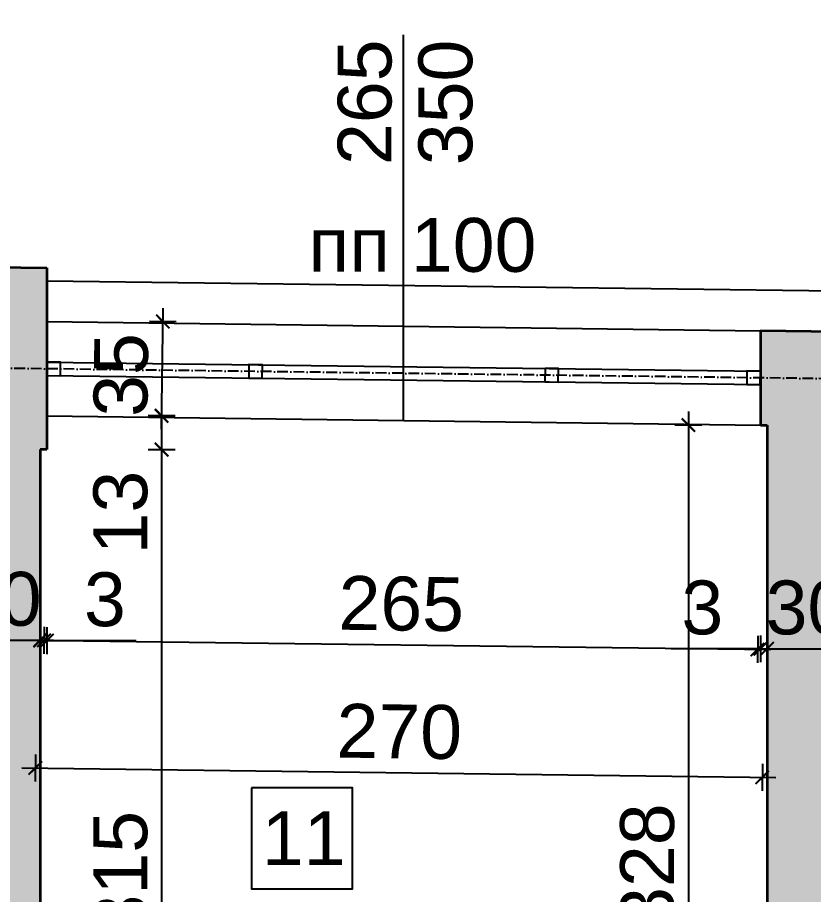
# Model space of a CAD drawing. Header units: inches. Extents: x -72385 to 39588, y -6525 to 66685.
# Drawn here: x -45948.2 to -45652.6, y 16833.6 to 17159.2 of the extents above; entities that cross this region are included whole.
import ezdxf

# ---------------------------------------------------------------- set-up
doc = ezdxf.new("R2010")
doc.units = ezdxf.units.IN
doc.header["$MEASUREMENT"] = 0
doc.linetypes.add('DashDot', pattern=[0.6, 0.4, -0.1, 0, -0.1])
for name, color, linetype, lineweight in [('Изгледни линии', 253, 'Continuous', 25), ('Надписи коти външни', 252, 'Continuous', 25), ('Надписи коти вътрешни', 252, 'Continuous', 25), ('Надписи номера на пом.', 252, 'Continuous', 25), ('Надписи прозорци', 252, 'Continuous', 25), ('Оси', 252, 'DashDot', 25), ('Прозорци', 251, 'Continuous', 25), ('Разрезни линии', 7, 'Continuous', 35), ('Щрих стени', 254, 'Continuous', 25)]:
    doc.layers.add(name, color=color, linetype=linetype, lineweight=lineweight)
doc.styles.add('Arial Regular', font='arial.ttf')
doc.styles.get("Standard").update_dxf_attribs({"font": 'arial.ttf'})
doc.dimstyles.new('Annotative', dxfattribs={"dimscale": 0, "dimtxt": 20, "dimasz": 5, "dimexe": 5, "dimexo": 5, "dimgap": 5, "dimtad": 1, "dimdec": 0, "dimzin": 0, "dimdsep": 46, "dimtxsty": 'Standard', "dimblk": 'ARCHTICK', "dimcen": 5, "dimdle": 5, "dimadec": 0, "dimazin": 0, "dimtfac": 1, "dimtdec": 0, "dimtofl": 0, "dimtmove": 0, "dimatfit": 3, "dimldrblk": 'ARCHTICK', "dimfxl": 5, "dimfxlon": 1, "dimtolj": 1, "dimtzin": 0, "dimarcsym": 1})

# ---------------------------------------------------------------- blocks, each defined once
blk = doc.blocks.new('_ArchTick')
at = {"color": 0, "linetype": 'ByBlock', "const_width": 0.15}
blk.add_lwpolyline([(-0.5, -0.5), (0.5, 0.5)], dxfattribs=at)
blk = doc.blocks.new('*D798')
at = {"layer": 'Defpoints', "color": 0, "ltscale": 50, "transparency": 16777216}
for p in [(-45937.34, 17011.27), (-45672.34, 17007.89), (-45673.4, 16924.55)]:
    blk.add_point(p, dxfattribs=at)
at = {"layer": 'Надписи коти вътрешни', "color": 0, "lineweight": -2, "ltscale": 50, "transparency": 16777216}
for p, q in [((-45938.33, 16932.93), (-45938.46, 16922.93)), ((-45673.33, 16929.55), (-45673.46, 16919.55)), ((-45943.4, 16927.99), (-45668.4, 16924.49))]:
    blk.add_line(p, q, dxfattribs=at)
at = {"layer": 'Надписи коти вътрешни', "color": 0, "lineweight": -2, "ltscale": 50, "transparency": 16777216, "xscale": 5, "yscale": 5, "zscale": 5}
for p, rotation in [((-45938.4, 16927.93), 179.2706286525463), ((-45673.4, 16924.55), 359.2706286525462)]:
    blk.add_blockref('_ArchTick', p, dxfattribs=dict(at, rotation=rotation))
at = {"layer": 'Надписи коти вътрешни', "color": 0, "ltscale": 50, "transparency": 16777216, "insert": (-45805.7, 16941.45), "char_height": 20, "attachment_point": 5, "rotation": 359.2706}
blk.add_mtext('\\A1;265', dxfattribs=at)
blk = doc.blocks.new('*D799')
at = {"layer": 'Defpoints', "color": 0, "ltscale": 50, "transparency": 16777216}
for p in [(-45939.84, 16976.29), (-45937.34, 16976.26), (-45937.34, 16927.82)]:
    blk.add_point(p, dxfattribs=at)
at = {"layer": 'Надписи коти вътрешни', "color": 0, "lineweight": -2, "ltscale": 50, "transparency": 16777216}
for p, q in [((-45939.84, 16932.82), (-45939.84, 16922.82)), ((-45937.34, 16932.82), (-45937.34, 16922.82)), ((-45939.84, 16927.82), (-45944.84, 16927.82)), ((-45937.34, 16927.82), (-45904.24, 16927.82))]:
    blk.add_line(p, q, dxfattribs=at)
at = {"layer": 'Надписи коти вътрешни', "color": 0, "lineweight": -2, "ltscale": 50, "transparency": 16777216, "xscale": 5, "yscale": 5, "zscale": 5}
blk.add_blockref('_ArchTick', (-45939.84, 16927.82), dxfattribs=at)
at = {"layer": 'Надписи коти вътрешни', "color": 0, "lineweight": -2, "ltscale": 50, "transparency": 16777216, "xscale": 5, "yscale": 5, "zscale": 5, "rotation": 180}
blk.add_blockref('_ArchTick', (-45937.34, 16927.82), dxfattribs=at)
at = {"layer": 'Надписи коти вътрешни', "color": 0, "ltscale": 50, "transparency": 16777216, "insert": (-45915.79, 16943.04), "char_height": 20, "attachment_point": 5}
blk.add_mtext('\\A1;3', dxfattribs=at)
blk = doc.blocks.new('*D800')
at = {"layer": 'Defpoints', "color": 0, "ltscale": 50, "transparency": 16777216}
for p in [(-45672.34, 17007.86), (-45669.84, 17007.86), (-45672.34, 16924.79)]:
    blk.add_point(p, dxfattribs=at)
at = {"layer": 'Надписи коти вътрешни', "color": 0, "lineweight": -2, "ltscale": 50, "transparency": 16777216}
for p, q in [((-45672.34, 16929.79), (-45672.34, 16919.79)), ((-45669.84, 16929.79), (-45669.84, 16919.79)), ((-45672.34, 16924.79), (-45705.43, 16924.79)), ((-45669.84, 16924.79), (-45664.84, 16924.79))]:
    blk.add_line(p, q, dxfattribs=at)
at = {"layer": 'Надписи коти вътрешни', "color": 0, "lineweight": -2, "ltscale": 50, "transparency": 16777216, "xscale": 5, "yscale": 5, "zscale": 5}
blk.add_blockref('_ArchTick', (-45672.34, 16924.79), dxfattribs=at)
at = {"layer": 'Надписи коти вътрешни', "color": 0, "lineweight": -2, "ltscale": 50, "transparency": 16777216, "xscale": 5, "yscale": 5, "zscale": 5, "rotation": 180}
blk.add_blockref('_ArchTick', (-45669.84, 16924.79), dxfattribs=at)
at = {"layer": 'Надписи коти вътрешни', "color": 0, "ltscale": 50, "transparency": 16777216, "insert": (-45693.89, 16940.01), "char_height": 20, "attachment_point": 5}
blk.add_mtext('\\A1;3', dxfattribs=at)
blk = doc.blocks.new('*D7723')
at = {"layer": 'Defpoints', "color": 0, "ltscale": 50, "transparency": 16777216}
for p in [(-45937.34, 17011.27), (-45937.34, 16998.76), (-45894.72, 16998.76)]:
    blk.add_point(p, dxfattribs=at)
at = {"layer": 'Надписи коти вътрешни', "color": 0, "lineweight": -2, "ltscale": 50, "transparency": 16777216}
for p, q in [((-45894.72, 17016.27), (-45894.72, 16998.76)), ((-45899.72, 17011.27), (-45889.72, 17011.27)), ((-45899.72, 16998.76), (-45889.72, 16998.76)), ((-45894.72, 16998.76), (-45894.72, 16957))]:
    blk.add_line(p, q, dxfattribs=at)
at = {"layer": 'Надписи коти вътрешни', "color": 0, "lineweight": -2, "ltscale": 50, "transparency": 16777216, "xscale": 5, "yscale": 5, "zscale": 5}
for p, rotation in [((-45894.72, 17011.27), 90), ((-45894.72, 16998.76), 270)]:
    blk.add_blockref('_ArchTick', p, dxfattribs=dict(at, rotation=rotation))
at = {"layer": 'Надписи коти вътрешни', "color": 0, "ltscale": 50, "transparency": 16777216, "insert": (-45909.94, 16975.38), "char_height": 20, "attachment_point": 5, "rotation": 90}
blk.add_mtext('\\A1;13', dxfattribs=at)
blk = doc.blocks.new('*D4470')
at = {"layer": 'Defpoints', "color": 0, "ltscale": 50, "transparency": 16777216}
for p in [(-45939.84, 16998.8), (-45939.84, 16683.77), (-45894.72, 16683.77)]:
    blk.add_point(p, dxfattribs=at)
at = {"layer": 'Надписи коти вътрешни', "color": 0, "lineweight": -2, "ltscale": 50, "transparency": 16777216}
for p, q in [((-45894.72, 17003.8), (-45894.72, 16678.77)), ((-45899.72, 16998.8), (-45889.72, 16998.8)), ((-45899.72, 16683.77), (-45889.72, 16683.77))]:
    blk.add_line(p, q, dxfattribs=at)
at = {"layer": 'Надписи коти вътрешни', "color": 0, "lineweight": -2, "ltscale": 50, "transparency": 16777216, "xscale": 5, "yscale": 5, "zscale": 5}
for p, rotation in [((-45894.72, 16998.8), 90), ((-45894.72, 16683.77), 270)]:
    blk.add_blockref('_ArchTick', p, dxfattribs=dict(at, rotation=rotation))
at = {"layer": 'Надписи коти вътрешни', "color": 0, "ltscale": 50, "transparency": 16777216, "insert": (-45909.94, 16841.28), "char_height": 20, "attachment_point": 5, "rotation": 90}
blk.add_mtext('\\A1;315', dxfattribs=at)
blk = doc.blocks.new('*D812')
at = {"layer": 'Defpoints', "color": 0, "ltscale": 50, "transparency": 16777216}
for p in [(-45669.84, 17007.86), (-45699.05, 16680.33), (-45669.84, 16680.33)]:
    blk.add_point(p, dxfattribs=at)
at = {"layer": 'Надписи коти вътрешни', "color": 0, "lineweight": -2, "ltscale": 50, "transparency": 16777216}
for p, q in [((-45699.05, 17012.86), (-45699.05, 16675.33)), ((-45694.05, 17007.86), (-45704.05, 17007.86)), ((-45694.05, 16680.33), (-45704.05, 16680.33))]:
    blk.add_line(p, q, dxfattribs=at)
at = {"layer": 'Надписи коти вътрешни', "color": 0, "lineweight": -2, "ltscale": 50, "transparency": 16777216, "xscale": 5, "yscale": 5, "zscale": 5}
for p, rotation in [((-45699.05, 17007.86), 90), ((-45699.05, 16680.33), 270)]:
    blk.add_blockref('_ArchTick', p, dxfattribs=dict(at, rotation=rotation))
at = {"layer": 'Надписи коти вътрешни', "color": 0, "ltscale": 50, "transparency": 16777216, "insert": (-45714.27, 16844.1), "char_height": 20, "attachment_point": 5, "rotation": 90}
blk.add_mtext('\\A1;328', dxfattribs=at)
blk = doc.blocks.new('*D1881')
at = {"layer": 'Defpoints', "color": 0, "ltscale": 50, "transparency": 16777216}
for p in [(-45939.96, 17011.3), (-45669.96, 17007.83), (-45671.65, 16877.04)]:
    blk.add_point(p, dxfattribs=at)
at = {"layer": 'Надписи коти вътрешни', "color": 0, "lineweight": -2, "ltscale": 50, "transparency": 16777216}
for p, q in [((-45941.58, 16885.51), (-45941.71, 16875.51)), ((-45946.65, 16880.57), (-45666.65, 16876.97)), ((-45671.58, 16882.04), (-45671.71, 16872.04))]:
    blk.add_line(p, q, dxfattribs=at)
at = {"layer": 'Надписи коти вътрешни', "color": 0, "lineweight": -2, "ltscale": 50, "transparency": 16777216, "xscale": 5, "yscale": 5, "zscale": 5}
for p, rotation in [((-45941.65, 16880.51), 179.2630472167199), ((-45671.65, 16877.04), 359.2630472167199)]:
    blk.add_blockref('_ArchTick', p, dxfattribs=dict(at, rotation=rotation))
at = {"layer": 'Надписи коти вътрешни', "color": 0, "ltscale": 50, "transparency": 16777216, "insert": (-45806.45, 16893.98), "char_height": 20, "attachment_point": 5, "rotation": 359.263}
blk.add_mtext('\\A1;270', dxfattribs=at)
blk = doc.blocks.new('*D5447')
at = {"layer": 'Defpoints', "color": 0, "ltscale": 50, "transparency": 16777216}
for p in [(-45934.63, 17278.75), (-45972.34, 17066.72), (-45937.34, 17066.27)]:
    blk.add_point(p, dxfattribs=at)
at = {"layer": 'Надписи коти външни', "color": 0, "lineweight": -2, "ltscale": 50, "transparency": 16777216}
for p, q in [((-45969.7, 17274.2), (-45969.57, 17284.2)), ((-45934.7, 17273.75), (-45934.57, 17283.75)), ((-45974.63, 17279.26), (-45929.63, 17278.69))]:
    blk.add_line(p, q, dxfattribs=at)
at = {"layer": 'Надписи коти външни', "color": 0, "lineweight": -2, "ltscale": 50, "transparency": 16777216, "xscale": 5, "yscale": 5, "zscale": 5}
for p, rotation in [((-45969.63, 17279.2), 179.2706286525403), ((-45934.63, 17278.75), 359.2706286525403)]:
    blk.add_blockref('_ArchTick', p, dxfattribs=dict(at, rotation=rotation))
at = {"layer": 'Надписи коти външни', "color": 0, "ltscale": 50, "transparency": 16777216, "insert": (-45951.94, 17294.19), "char_height": 20, "attachment_point": 5, "rotation": 359.2706}
blk.add_mtext('\\A1;35', dxfattribs=at)
blk = doc.blocks.new('*D5445')
at = {"layer": 'Defpoints', "color": 0, "ltscale": 50, "transparency": 16777216}
for p in [(-45669.38, 17275.38), (-45937.34, 17046.27), (-45672.34, 17042.89)]:
    blk.add_point(p, dxfattribs=at)
at = {"layer": 'Надписи коти външни', "color": 0, "lineweight": -2, "ltscale": 50, "transparency": 16777216}
for p, q in [((-45934.44, 17273.75), (-45934.31, 17283.75)), ((-45669.44, 17270.38), (-45669.31, 17280.38)), ((-45939.38, 17278.81), (-45664.38, 17275.31))]:
    blk.add_line(p, q, dxfattribs=at)
at = {"layer": 'Надписи коти външни', "color": 0, "lineweight": -2, "ltscale": 50, "transparency": 16777216, "xscale": 5, "yscale": 5, "zscale": 5}
for p, rotation in [((-45934.38, 17278.75), 179.270628652547), ((-45669.38, 17275.38), 359.270628652547)]:
    blk.add_blockref('_ArchTick', p, dxfattribs=dict(at, rotation=rotation))
at = {"layer": 'Надписи коти външни', "color": 0, "ltscale": 50, "transparency": 16777216, "insert": (-45801.68, 17292.27), "char_height": 20, "attachment_point": 5, "rotation": 359.2706}
blk.add_mtext('\\A1;265', dxfattribs=at)
blk = doc.blocks.new('*D5489')
at = {"layer": 'Defpoints', "color": 0, "ltscale": 50, "transparency": 16777216}
for p in [(-45634.38, 17274.96), (-45672.34, 17042.89), (-45637.34, 17042.45)]:
    blk.add_point(p, dxfattribs=at)
at = {"layer": 'Надписи коти външни', "color": 0, "lineweight": -2, "ltscale": 50, "transparency": 16777216}
for p, q in [((-45669.44, 17270.41), (-45669.31, 17280.41)), ((-45634.44, 17269.96), (-45634.31, 17279.96)), ((-45674.38, 17275.47), (-45629.38, 17274.9))]:
    blk.add_line(p, q, dxfattribs=at)
at = {"layer": 'Надписи коти външни', "color": 0, "lineweight": -2, "ltscale": 50, "transparency": 16777216, "xscale": 5, "yscale": 5, "zscale": 5}
for p, rotation in [((-45669.38, 17275.41), 179.2706286525463), ((-45634.38, 17274.96), 359.2706286525462)]:
    blk.add_blockref('_ArchTick', p, dxfattribs=dict(at, rotation=rotation))
at = {"layer": 'Надписи коти външни', "color": 0, "ltscale": 50, "transparency": 16777216, "insert": (-45651.68, 17290.4), "char_height": 20, "attachment_point": 5, "rotation": 359.2706}
blk.add_mtext('\\A1;35', dxfattribs=at)
blk = doc.blocks.new('*D5410')
at = {"layer": 'Defpoints', "color": 0, "ltscale": 50, "transparency": 16777216}
for p in [(-40218.1, 17305.99), (-52317.34, 17127.49), (-40222.34, 16973.51)]:
    blk.add_point(p, dxfattribs=at)
at = {"layer": 'Надписи коти външни', "color": 0, "lineweight": -2, "ltscale": 50, "transparency": 16777216}
for p, q in [((-52313.17, 17454.96), (-52313.04, 17464.96)), ((-52318.1, 17460.03), (-40213.11, 17305.92)), ((-40218.17, 17300.99), (-40218.04, 17310.99))]:
    blk.add_line(p, q, dxfattribs=at)
at = {"layer": 'Надписи коти външни', "color": 0, "lineweight": -2, "ltscale": 50, "transparency": 16777216, "xscale": 5, "yscale": 5, "zscale": 5}
for p, rotation in [((-52313.1, 17459.96), 179.2706286525472), ((-40218.1, 17305.99), 359.2706286525473)]:
    blk.add_blockref('_ArchTick', p, dxfattribs=dict(at, rotation=rotation))
at = {"layer": 'Надписи коти външни', "color": 0, "ltscale": 50, "transparency": 16777216, "insert": (-46265.41, 17398.18), "char_height": 20, "attachment_point": 5, "rotation": 359.2706}
blk.add_mtext('\\A1;12095', dxfattribs=at)
blk = doc.blocks.new('*D7722')
at = {"layer": 'Defpoints', "color": 0, "ltscale": 10, "transparency": 16777216}
for p in [(-45894.27, 17046.31), (-45874.42, 17046.06), (-45874.87, 17011.06)]:
    blk.add_point(p, dxfattribs=at)
at = {"layer": 'Надписи коти вътрешни', "color": 0, "lineweight": -2, "ltscale": 10, "transparency": 16777216}
for p, q in [((-45894.78, 17006.31), (-45894.21, 17051.31)), ((-45889.27, 17046.25), (-45899.27, 17046.37)), ((-45889.72, 17011.25), (-45899.72, 17011.38))]:
    blk.add_line(p, q, dxfattribs=at)
at = {"layer": 'Надписи коти вътрешни', "color": 0, "lineweight": -2, "ltscale": 10, "transparency": 16777216, "xscale": 5, "yscale": 5, "zscale": 5}
for p, rotation in [((-45894.27, 17046.31), 89.27062865254527), ((-45894.72, 17011.31), 269.2706286525453)]:
    blk.add_blockref('_ArchTick', p, dxfattribs=dict(at, rotation=rotation))
at = {"layer": 'Надписи коти вътрешни', "color": 0, "ltscale": 10, "transparency": 16777216, "insert": (-45909.75, 17026.51), "char_height": 20, "attachment_point": 5, "rotation": 89.2706}
blk.add_mtext('\\A1;35', dxfattribs=at)
blk = doc.blocks.new('*D7741')
at = {"layer": 'Defpoints', "color": 0, "ltscale": 10, "transparency": 16777216}
for p in [(-45969.84, 16947.34), (-45939.84, 16947.34), (-45939.84, 16927.99)]:
    blk.add_point(p, dxfattribs=at)
at = {"layer": 'Надписи коти вътрешни', "color": 0, "lineweight": -2, "ltscale": 10, "transparency": 16777216}
for p, q in [((-45969.84, 16932.99), (-45969.84, 16922.99)), ((-45939.84, 16932.99), (-45939.84, 16922.99)), ((-45974.84, 16927.99), (-45934.84, 16927.99))]:
    blk.add_line(p, q, dxfattribs=at)
at = {"layer": 'Надписи коти вътрешни', "color": 0, "lineweight": -2, "ltscale": 10, "transparency": 16777216, "xscale": 5, "yscale": 5, "zscale": 5, "rotation": 180}
blk.add_blockref('_ArchTick', (-45969.84, 16927.99), dxfattribs=at)
at = {"layer": 'Надписи коти вътрешни', "color": 0, "lineweight": -2, "ltscale": 10, "transparency": 16777216, "xscale": 5, "yscale": 5, "zscale": 5}
blk.add_blockref('_ArchTick', (-45939.84, 16927.99), dxfattribs=at)
at = {"layer": 'Надписи коти вътрешни', "color": 0, "ltscale": 10, "transparency": 16777216, "insert": (-45954.84, 16943.21), "char_height": 20, "attachment_point": 5}
blk.add_mtext('\\A1;30', dxfattribs=at)
blk = doc.blocks.new('*D7742')
at = {"layer": 'Defpoints', "color": 0, "ltscale": 10, "transparency": 16777216}
for p in [(-45669.84, 16946.75), (-45639.84, 16946.75), (-45639.84, 16924.79)]:
    blk.add_point(p, dxfattribs=at)
at = {"layer": 'Надписи коти вътрешни', "color": 0, "lineweight": -2, "ltscale": 10, "transparency": 16777216}
for p, q in [((-45669.84, 16929.79), (-45669.84, 16919.79)), ((-45639.84, 16929.79), (-45639.84, 16919.79)), ((-45674.84, 16924.79), (-45634.84, 16924.79))]:
    blk.add_line(p, q, dxfattribs=at)
at = {"layer": 'Надписи коти вътрешни', "color": 0, "lineweight": -2, "ltscale": 10, "transparency": 16777216, "xscale": 5, "yscale": 5, "zscale": 5, "rotation": 180}
blk.add_blockref('_ArchTick', (-45669.84, 16924.79), dxfattribs=at)
at = {"layer": 'Надписи коти вътрешни', "color": 0, "lineweight": -2, "ltscale": 10, "transparency": 16777216, "xscale": 5, "yscale": 5, "zscale": 5}
blk.add_blockref('_ArchTick', (-45639.84, 16924.79), dxfattribs=at)
at = {"layer": 'Надписи коти вътрешни', "color": 0, "ltscale": 10, "transparency": 16777216, "insert": (-45654.84, 16940.01), "char_height": 20, "attachment_point": 5}
blk.add_mtext('\\A1;30', dxfattribs=at)

msp = doc.modelspace()

# ---------------------------------------------------------------- hatches: boundary and pattern name
at = {"layer": 'Щрих стени', "ltscale": 10}
h = msp.add_hatch(color=256, dxfattribs=at)
h.dxf.hatch_style = 1
h.paths.add_polyline_path([(-47139.84, 16991.57), (-47137.34, 16991.54), (-47137.34, 17061.54), (-47202.34, 17062.37), (-47202.34, 16224.8), (-47139.84, 16224.01), (-47139.84, 16429.03), (-47039.84, 16427.75), (-47039.84, 16457.75), (-47139.84, 16459.03)])
h.paths.add_polyline_path([(-46749.84, 16454.06), (-46839.84, 16455.21), (-46839.84, 17022.75), (-46837.34, 17022.72), (-46837.34, 17057.73), (-46872.34, 17058.17), (-46872.34, 17023.17), (-46869.84, 17023.14), (-46869.84, 16455.59), (-46939.84, 16456.48), (-46939.84, 16426.48), (-46749.84, 16424.06)])
h.paths.add_polyline_path([(-46539.84, 17006.43), (-46537.34, 17006.4), (-46537.34, 17073.91), (-46572.34, 17074.35), (-46572.34, 17006.85), (-46569.84, 17006.82), (-46569.84, 16471.77), (-46589.84, 16472.03), (-46589.84, 16452.03), (-46649.84, 16452.79), (-46649.84, 16422.79), (-46539.84, 16421.39)])
h.paths.add_polyline_path([(-46129.84, 16841.2), (-46379.84, 16844.38), (-46379.84, 16419.35), (-46339.84, 16418.84), (-46339.84, 16448.84), (-46349.84, 16448.97), (-46349.84, 16814), (-46159.84, 16811.58), (-46159.84, 16446.55), (-46179.84, 16446.81), (-46179.84, 16416.8), (-46129.84, 16416.17)])
h.paths.add_polyline_path([(-46349.84, 17071.52), (-46379.84, 17071.9), (-46379.84, 17004.4), (-46349.84, 17004.02)])
h.paths.add_polyline_path([(-46129.84, 17068.72), (-46159.84, 17069.1), (-46159.84, 17001.6), (-46129.84, 17001.21)])
h.paths.add_polyline_path([(-45939.84, 16998.8), (-45937.34, 16998.76), (-45937.34, 17066.27), (-45972.34, 17066.72), (-45972.34, 16999.21), (-45969.84, 16999.18), (-45969.84, 16414.13), (-45909.84, 16413.37), (-45909.84, 16443.37), (-45919.84, 16443.5), (-45919.84, 16463.5), (-45939.84, 16463.75), (-45939.84, 16563.76), (-45909.84, 16563.38), (-45909.84, 16578.38), (-45939.84, 16578.76), (-45939.84, 16668.77), (-45804.84, 16667.05), (-45804.84, 16577.04), (-45809.84, 16577.11), (-45809.84, 16562.11), (-45804.84, 16562.04), (-45804.84, 16442.03), (-45809.84, 16442.1), (-45809.84, 16412.09), (-45779.84, 16411.71), (-45779.84, 16441.71), (-45789.84, 16441.84), (-45789.84, 16666.86), (-45779.84, 16666.73), (-45779.84, 16681.73), (-45939.84, 16683.77)])
h.paths.add_polyline_path([(-45549.84, 16438.79), (-45639.84, 16439.93), (-45639.84, 17007.48), (-45637.34, 17007.45), (-45637.34, 17042.45), (-45672.34, 17042.89), (-45672.34, 17007.89), (-45669.84, 17007.86), (-45669.84, 16680.33), (-45679.84, 16680.46), (-45679.84, 16665.46), (-45669.84, 16665.33), (-45669.84, 16440.31), (-45679.84, 16440.44), (-45679.84, 16410.44), (-45549.84, 16408.78)])
h.paths.add_polyline_path([(-45337.34, 17038.63), (-45372.34, 17039.08), (-45372.34, 16969.07), (-45337.34, 16968.62)])
h.paths.add_polyline_path([(-45339.84, 15798.56), (-45319.84, 15798.31), (-45319.84, 15828.31), (-45339.84, 15828.56), (-45339.84, 16186.09), (-45239.84, 16184.82), (-45239.84, 16214.82), (-45339.84, 16216.09), (-45339.84, 16231.1), (-45369.84, 16231.48), (-45369.84, 15846.45), (-45389.84, 15846.7), (-45389.84, 15836.7), (-45449.84, 15837.46), (-45449.84, 15807.46), (-45369.84, 15806.44), (-45369.84, 15736.44), (-45429.84, 15737.2), (-45429.84, 15607.19), (-45369.84, 15606.43), (-45369.84, 15273.9), (-45372.34, 15273.93), (-45372.34, 15203.93), (-45337.34, 15203.48), (-45337.34, 15273.49), (-45339.84, 15273.52)])
h.paths.add_polyline_path([(-45549.84, 15838.74), (-46049.84, 15845.1), (-46049.84, 15815.1), (-45972.34, 15814.11), (-45972.34, 15784.11), (-45937.34, 15783.67), (-45937.34, 15813.67), (-45669.84, 15810.26), (-45669.84, 15272.72), (-45672.34, 15272.75), (-45672.34, 15207.75), (-45637.34, 15207.3), (-45637.34, 15272.31), (-45639.84, 15272.34), (-45639.84, 15809.88), (-45549.84, 15808.74)])
h.paths.add_polyline_path([(-46149.84, 15846.38), (-46649.84, 15852.74), (-46649.84, 15822.74), (-46597.34, 15822.07), (-46597.34, 15792.07), (-46537.34, 15791.3), (-46537.34, 15821.31), (-46149.84, 15816.37)])
h.paths.add_polyline_path([(-46749.84, 15854.01), (-46949.84, 15856.56), (-46949.84, 15826.56), (-46869.84, 15825.54), (-46869.84, 15288), (-46872.34, 15288.03), (-46872.34, 15223.02), (-46837.34, 15222.58), (-46837.34, 15287.58), (-46839.84, 15287.61), (-46839.84, 15825.16), (-46749.84, 15824.01)])
h.paths.add_polyline_path([(-47049.84, 15857.83), (-47119.84, 15858.72), (-47119.84, 15868.73), (-47139.84, 15868.98), (-47139.84, 16064), (-47202.34, 16064.79), (-47202.34, 15849.77), (-47212.34, 15849.9), (-47212.34, 15829.9), (-47202.34, 15829.77), (-47202.34, 15227.22), (-47137.34, 15226.4), (-47137.34, 15296.4), (-47139.84, 15296.43), (-47139.84, 15828.98), (-47049.84, 15827.83)])
h.paths.add_polyline_path([(-46537.34, 15283.76), (-46572.34, 15284.21), (-46572.34, 15219.2), (-46537.34, 15218.76)])
h.paths.add_polyline_path([(-46237.34, 15299.95), (-46272.34, 15300.39), (-46272.34, 15215.38), (-46237.34, 15214.94)])
h.paths.add_polyline_path([(-45937.34, 15276.12), (-45972.34, 15276.57), (-45972.34, 15211.56), (-45937.34, 15211.12)], flags=17)

# ---------------------------------------------------------------- linework, layer by layer
at = {"layer": 'Изгледни линии', "ltscale": 50}
for p, q in [((-41127.34, 17000.03), (-45937.34, 17061.27)), ((-45937.34, 17046.27), (-45672.34, 17042.89)), ((-45937.34, 17011.27), (-45672.34, 17007.89))]:
    msp.add_line(p, q, dxfattribs=at)
at = {"layer": 'Надписи номера на пом.', "ltscale": 50}
msp.add_lwpolyline([(-45861.33, 16873.16), (-45861.33, 16835.66), (-45823.83, 16835.66), (-45823.83, 16873.16)], close=True, dxfattribs=at)
at = {"layer": 'Надписи прозорци', "ltscale": 50}
msp.add_line((-45804.84, 17009.58), (-45804.84, 17152.73), dxfattribs=at)
at = {"layer": 'Оси', "ltscale": 10}
msp.add_line((-39839.84, 16951.14), (-52699.84, 17114.86), dxfattribs=at)
at = {"layer": 'Прозорци', "ltscale": 50}
for p, q in [((-45937.34, 17031.27), (-45672.34, 17027.89)), ((-45937.34, 17026.27), (-45672.34, 17022.89))]:
    msp.add_line(p, q, dxfattribs=at)
for points in [[(-45937.34, 17026.27), (-45932.34, 17026.2), (-45932.27, 17031.2), (-45937.27, 17031.27), (-45937.34, 17026.27)], [(-45862.35, 17025.31), (-45857.35, 17025.25), (-45857.29, 17030.25), (-45862.29, 17030.31), (-45862.35, 17025.31)], [(-45752.39, 17023.91), (-45747.39, 17023.85), (-45747.33, 17028.85), (-45752.32, 17028.91), (-45752.39, 17023.91)], [(-45677.4, 17022.96), (-45672.4, 17022.9), (-45672.34, 17027.9), (-45677.34, 17027.96), (-45677.4, 17022.96)]]:
    msp.add_lwpolyline(points, dxfattribs=at)
at = {"layer": 'Разрезни линии', "ltscale": 50}
for p, q in [((-45972.34, 17066.72), (-45937.34, 17066.27)), ((-45937.34, 17066.27), (-45937.34, 16998.76)), ((-45637.34, 17042.45), (-45672.34, 17042.89)), ((-45672.34, 17042.89), (-45672.34, 17007.89)), ((-45672.34, 17007.89), (-45669.84, 17007.86)), ((-45669.84, 17007.86), (-45669.84, 16680.33)), ((-45939.84, 16998.8), (-45939.84, 16683.77)), ((-45937.34, 16998.76), (-45939.84, 16998.8))]:
    msp.add_line(p, q, dxfattribs=at)

# ---------------------------------------------------------------- texts
at = {"layer": 'Надписи номера на пом.', "ltscale": 100, "insert": (-45932.18, 16864.47), "char_height": 20, "width": 180.4891, "attachment_point": 1, "style": 'Arial Regular'}
msp.add_mtext('\\pxqc;11', dxfattribs=at)
at = {"layer": 'Надписи прозорци', "ltscale": 100, "char_height": 20, "width": 180.4891, "attachment_point": 1, "rotation": 90, "style": 'Arial Regular'}
for s, insert in [('265', (-45829.35, 17104.44)), ('350', (-45799.35, 17104.36))]:
    msp.add_mtext(s, dxfattribs=dict(at, insert=insert))
at = {"layer": 'Надписи прозорци', "ltscale": 100, "insert": (-45840.15, 17084.77), "char_height": 20, "width": 180.4891, "attachment_point": 1, "style": 'Arial Regular'}
msp.add_mtext('пп 100', dxfattribs=at)

# ---------------------------------------------------------------- dimensions: what is measured, and where the dimension line sits
at = {"layer": 'Надписи коти външни', "ltscale": 50}
dim = msp.add_aligned_dim(p1=(-52317.34, 17127.49), p2=(-40222.34, 16973.51), distance=332.5, text='12095', dimstyle='Annotative', override={"dimscale": 0, "dimtix": 0, "dimtofl": 0, "dimtmove": 0, "dimatfit": 3}, dxfattribs=at)
dim.commit()
dim.dimension.update_dxf_attribs({"geometry": '*D5410', "text_midpoint": (-46265.41, 17398.18)})
for base, p1, p2, picture, middle in [((-45934.63, 17278.75), (-45972.34, 17066.72), (-45937.34, 17066.27), '*D5447', (-45952.13, 17278.98)), ((-45634.38, 17274.96), (-45672.34, 17042.89), (-45637.34, 17042.45), '*D5489', (-45651.88, 17275.18))]:
    dim = msp.add_linear_dim(base=base, p1=p1, p2=p2, angle=359.2706, dimstyle='Annotative', override={"dimscale": 0, "dimtix": 0, "dimtofl": 0, "dimtmove": 0, "dimatfit": 3}, dxfattribs=at)
    dim.commit()
    dim.dimension.update_dxf_attribs({"geometry": picture, "text_midpoint": middle, "dimtype": 129})
dim = msp.add_aligned_dim(p1=(-45937.34, 17046.27), p2=(-45672.34, 17042.89), distance=232.5, dimstyle='Annotative', override={"dimscale": 0, "dimtix": 0, "dimtofl": 0, "dimtmove": 0, "dimatfit": 3}, dxfattribs=at)
dim.commit()
dim.dimension.update_dxf_attribs({"geometry": '*D5445', "text_midpoint": (-45801.68, 17292.27)})
at = {"layer": 'Надписи коти вътрешни', "ltscale": 10}
for base, p1, p2, angle, picture, middle in [((-45894.27, 17046.31), (-45874.87, 17011.06), (-45874.42, 17046.06), 89.2706, '*D7722', (-45894.53, 17026.31)), ((-45939.84, 16927.99), (-45969.84, 16947.34), (-45939.84, 16947.34), 0, '*D7741', (-45954.84, 16927.99)), ((-45639.84, 16924.79), (-45669.84, 16946.75), (-45639.84, 16946.75), 0, '*D7742', (-45654.84, 16924.79))]:
    dim = msp.add_linear_dim(base=base, p1=p1, p2=p2, angle=angle, dimstyle='Annotative', override={"dimscale": 0, "dimtix": 0, "dimtofl": 0, "dimtmove": 0, "dimatfit": 3}, dxfattribs=at)
    dim.commit()
    dim.dimension.update_dxf_attribs({"geometry": picture, "text_midpoint": middle, "dimtype": 129})
at = {"layer": 'Надписи коти вътрешни', "ltscale": 50}
dim = msp.add_linear_dim(base=(-45894.72, 16998.76), p1=(-45937.34, 17011.27), p2=(-45937.34, 16998.76), angle=90, dimstyle='Annotative', override={"dimscale": 0, "dimtix": 0, "dimtofl": 0, "dimtmove": 0, "dimatfit": 3}, dxfattribs=at)
dim.commit()
dim.dimension.update_dxf_attribs({"geometry": '*D7723', "text_midpoint": (-45894.72, 16975.38), "dimtype": 128})
for p1, p2, distance, picture, middle in [((-45939.96, 17011.3), (-45669.96, 17007.83), -130.8, '*D1881', (-45806.45, 16893.98)), ((-45937.34, 17011.27), (-45672.34, 17007.89), -83.35, '*D798', (-45805.7, 16941.45))]:
    dim = msp.add_aligned_dim(p1=p1, p2=p2, distance=distance, dimstyle='Annotative', override={"dimscale": 0, "dimtix": 0, "dimtofl": 0, "dimtmove": 0, "dimatfit": 3}, dxfattribs=at)
    dim.commit()
    dim.dimension.update_dxf_attribs({"geometry": picture, "text_midpoint": middle})
for base, p1, p2, picture, middle in [((-45699.05, 16680.33), (-45669.84, 17007.86), (-45669.84, 16680.33), '*D812', (-45714.27, 16844.1)), ((-45894.72, 16683.77), (-45939.84, 16998.8), (-45939.84, 16683.77), '*D4470', (-45909.94, 16841.28))]:
    dim = msp.add_linear_dim(base=base, p1=p1, p2=p2, angle=90, dimstyle='Annotative', override={"dimscale": 0, "dimtix": 0, "dimtofl": 0, "dimtmove": 0, "dimatfit": 3}, dxfattribs=at)
    dim.commit()
    dim.dimension.update_dxf_attribs({"geometry": picture, "text_midpoint": middle})
for base, p1, p2, picture, middle in [((-45672.33731907, 16924.7938696), (-45669.83731907, 17007.85975057), (-45672.33731907, 17007.85975057), '*D800', (-45693.88575018, 16940.01215064)), ((-45937.33731907, 16927.8239252), (-45939.83731907, 16976.29418166), (-45937.33731907, 16976.26235511), '*D799', (-45915.78888797, 16943.04220624))]:
    dim = msp.add_linear_dim(base=base, p1=p1, p2=p2, dimstyle='Annotative', override={"dimscale": 0, "dimtix": 0, "dimtofl": 0, "dimtmove": 0, "dimatfit": 3}, dxfattribs=at)
    dim.commit()
    dim.dimension.update_dxf_attribs({"geometry": picture, "text_midpoint": middle})

doc.saveas('drawing.dxf')
